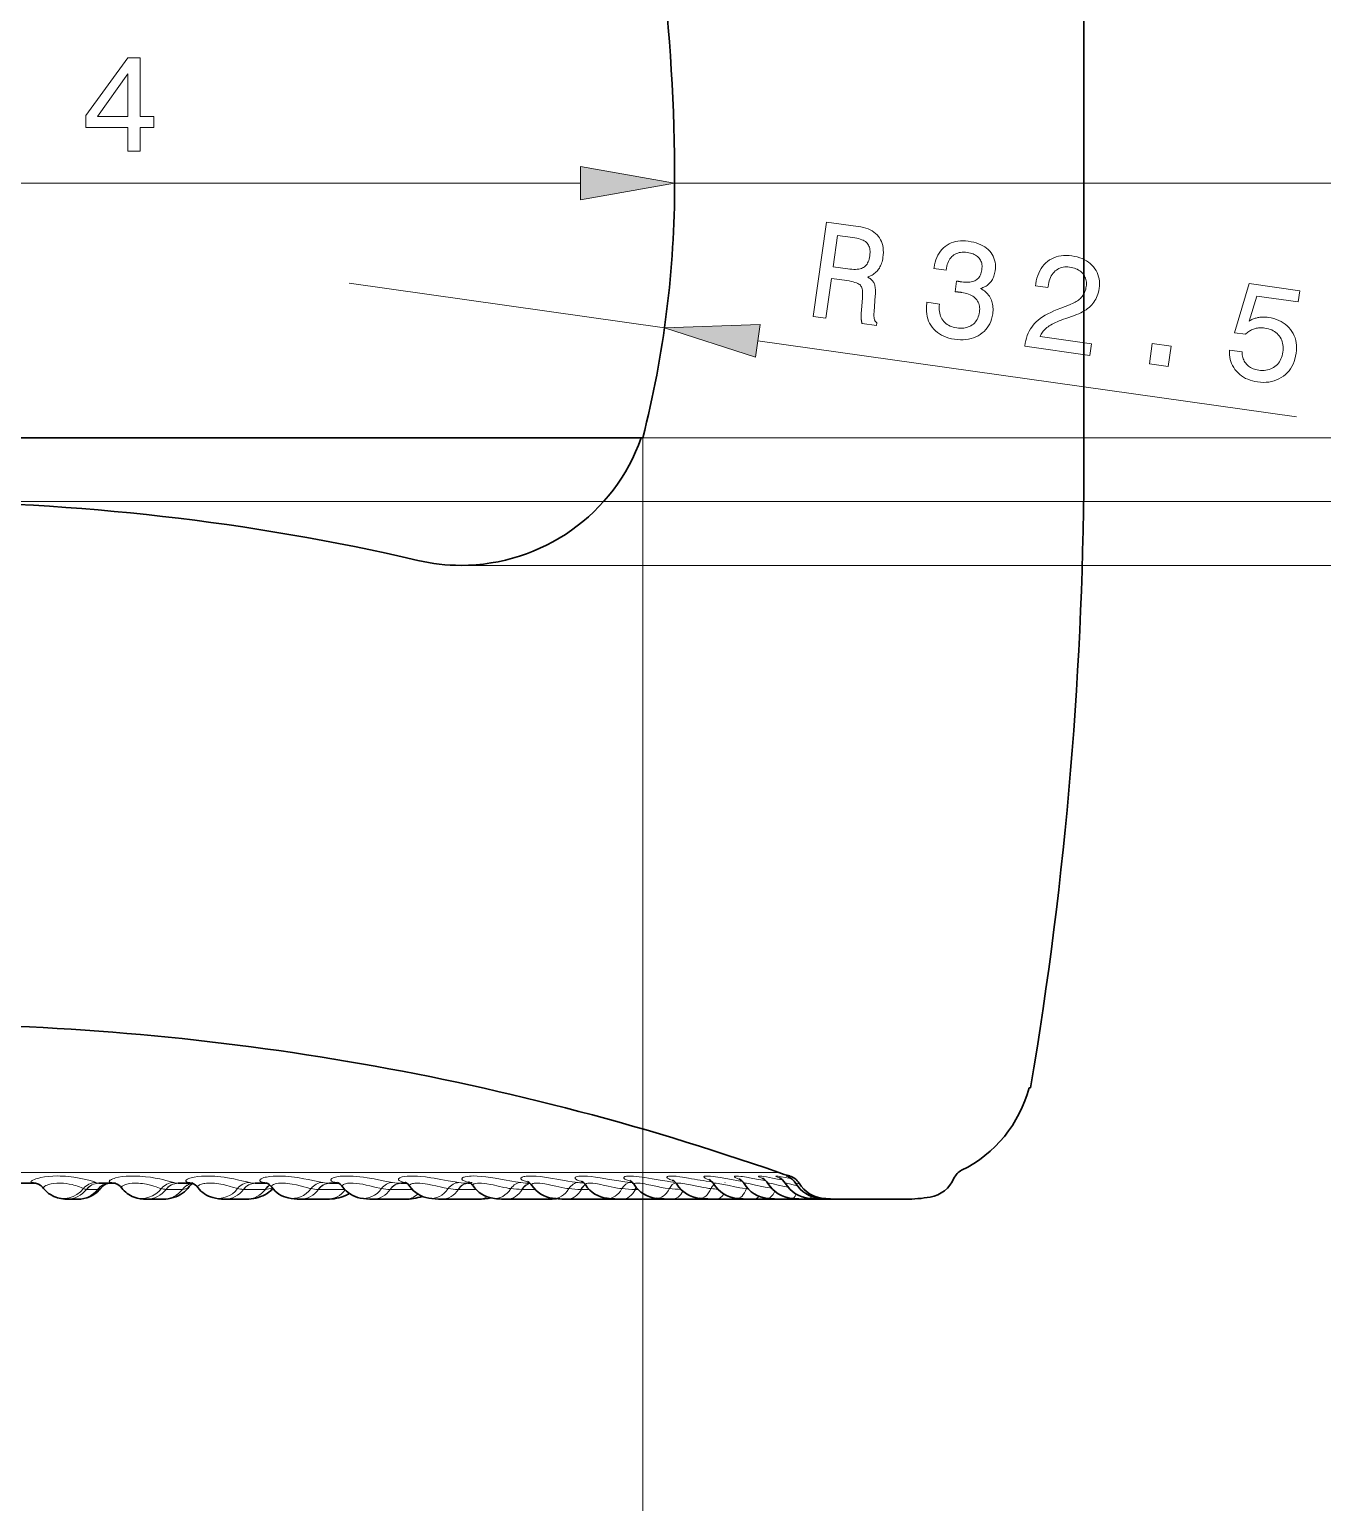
# Model space of a CAD drawing. Extents: x 0 to 297, y 0 to 562.
# Drawn here: x 157.45 to 198.04, y 100.08 to 146.33 of the extents above; entities that cross this region are included whole.
import ezdxf

# ---------------------------------------------------------------- set-up
doc = ezdxf.new("R2010")
doc.units = 0

msp = doc.modelspace()

# ---------------------------------------------------------------- linework, layer by layer
at = {"color": 7, "lineweight": 30}
for p, q in [((190.552, 133.109), (190.552, 285.509)), ((176.702, 133.509), (130.302, 133.509)), ((176.652, 133.509), (130.352, 133.509))]:
    msp.add_line(p, q, dxfattribs=at)
at = {"color": 7, "lineweight": 13}
for p, q in [((132.256, 141.509), (174.747, 141.509)), ((177.702, 141.509), (210.486, 141.509)), ((177.702, 141.509), (210.486, 141.509)), ((176.652, 133.509), (210.486, 133.509)), ((176.652, 133.509), (219.327, 133.509)), ((176.652, 133.509), (210.486, 133.509)), ((176.652, 133.509), (219.328, 133.509)), ((176.702, 133.509), (176.702, 91.056)), ((153.503, 131.509), (210.486, 131.509)), ((170.995, 129.509), (229.147, 129.509)), ((170.995, 129.509), (219.328, 129.509)), ((177.611, 110.445), (126.03, 110.445))]:
    msp.add_line(p, q, dxfattribs=at)
at = {"color": 7, "lineweight": 13, "ltscale": 0.25}
msp.add_line((167.481, 138.367), (177.383, 136.97), dxfattribs=at)
at = {"color": 7, "lineweight": 13, "ltscale": 0.426984}
msp.add_line((180.309, 136.558), (197.221, 134.173), dxfattribs=at)
at = {"color": 7, "lineweight": 30, "ltscale": 0.00125}
msp.add_line((188.827, 113.109), (188.877, 113.109), dxfattribs=at)
at = {"color": 7, "lineweight": 30, "ltscale": 0.012899}
msp.add_line((157.604, 110.109), (157.088, 110.109), dxfattribs=at)
at = {"color": 7, "lineweight": 30, "ltscale": 0.012702}
msp.add_line((160.13, 110.109), (159.622, 110.109), dxfattribs=at)
at = {"color": 7, "lineweight": 30, "ltscale": 0.000191122}
msp.add_line((159.97, 110.109), (159.962, 110.109), dxfattribs=at)
at = {"color": 7, "lineweight": 30, "ltscale": 0.000397166}
msp.add_line((160.146, 110.107), (160.13, 110.109), dxfattribs=at)
at = {"color": 7, "lineweight": 30, "ltscale": 0.011376}
msp.add_line((162.565, 110.109), (162.11, 110.109), dxfattribs=at)
at = {"color": 7, "lineweight": 30, "ltscale": 0.000719351}
msp.add_line((162.553, 110.092), (162.579, 110.102), dxfattribs=at)
at = {"color": 7, "lineweight": 30, "ltscale": 0.00946}
msp.add_line((164.91, 110.109), (164.532, 110.109), dxfattribs=at)
at = {"color": 7, "lineweight": 30, "ltscale": 0.007217}
msp.add_line((167.159, 110.109), (166.87, 110.109), dxfattribs=at)
at = {"color": 7, "lineweight": 13, "ltscale": 0.001591}
msp.add_line((167.135, 110.121), (167.072, 110.131), dxfattribs=at)
at = {"color": 7, "lineweight": 30, "ltscale": 0.00469}
msp.add_line((169.294, 110.109), (169.106, 110.109), dxfattribs=at)
at = {"color": 7, "lineweight": 13, "ltscale": 0.000327792}
msp.add_line((169.261, 110.129), (169.248, 110.131), dxfattribs=at)
at = {"color": 7, "lineweight": 13, "ltscale": 0.000237675}
msp.add_line((169.257, 110.131), (169.248, 110.131), dxfattribs=at)
at = {"color": 7, "lineweight": 30, "ltscale": 0.001873}
msp.add_line((171.299, 110.109), (171.224, 110.109), dxfattribs=at)
at = {"color": 7, "lineweight": 13, "ltscale": 0.001012}
msp.add_line((171.344, 110.128), (171.303, 110.131), dxfattribs=at)
at = {"color": 7, "lineweight": 13, "ltscale": 0.001839}
msp.add_line((176.311, 110.131), (176.385, 110.124), dxfattribs=at)
at = {"color": 7, "lineweight": 13, "ltscale": 0.084076}
msp.add_line((180.974, 110.445), (177.611, 110.445), dxfattribs=at)
at = {"color": 7, "lineweight": 13, "ltscale": 0.000229131}
msp.add_line((179.284, 110.131), (179.275, 110.131), dxfattribs=at)
at = {"color": 7, "lineweight": 13, "ltscale": 0.000217773}
msp.add_line((181.316, 110.337), (181.324, 110.334), dxfattribs=at)
at = {"color": 7, "lineweight": 30, "ltscale": 0.008682}
msp.add_line((158.616, 109.609), (158.963, 109.609), dxfattribs=at)
at = {"color": 7, "lineweight": 13, "ltscale": 7.40051e-05}
msp.add_line((159.237, 109.916), (159.234, 109.916), dxfattribs=at)
at = {"color": 7, "lineweight": 13, "ltscale": 0.00861}
msp.add_line((159.581, 109.916), (159.237, 109.916), dxfattribs=at)
at = {"color": 7, "lineweight": 13, "ltscale": 7.28607e-05}
msp.add_line((159.581, 109.916), (159.584, 109.916), dxfattribs=at)
at = {"color": 7, "lineweight": 13, "ltscale": 0.000235846}
msp.add_line((159.71, 109.98), (159.717, 109.987), dxfattribs=at)
at = {"color": 7, "lineweight": 30, "ltscale": 0.012941}
msp.add_line((161.125, 109.609), (161.642, 109.609), dxfattribs=at)
at = {"color": 7, "lineweight": 13, "ltscale": 0.000110245}
msp.add_line((161.734, 109.916), (161.729, 109.916), dxfattribs=at)
at = {"color": 7, "lineweight": 13, "ltscale": 0.012833}
msp.add_line((162.247, 109.916), (161.734, 109.916), dxfattribs=at)
at = {"color": 7, "lineweight": 13, "ltscale": 0.000108719}
msp.add_line((162.247, 109.916), (162.251, 109.916), dxfattribs=at)
at = {"color": 7, "lineweight": 30, "ltscale": 0.017101}
msp.add_line((163.575, 109.609), (164.259, 109.609), dxfattribs=at)
at = {"color": 7, "lineweight": 13, "ltscale": 0.000145721}
msp.add_line((164.168, 109.916), (164.162, 109.916), dxfattribs=at)
at = {"color": 7, "lineweight": 13, "ltscale": 0.016958}
msp.add_line((164.846, 109.916), (164.168, 109.916), dxfattribs=at)
at = {"color": 7, "lineweight": 13, "ltscale": 0.000143051}
msp.add_line((164.846, 109.916), (164.852, 109.916), dxfattribs=at)
at = {"color": 7, "lineweight": 30, "ltscale": 0.021131}
msp.add_line((165.949, 109.609), (166.794, 109.609), dxfattribs=at)
at = {"color": 7, "lineweight": 13, "ltscale": 0.000179672}
msp.add_line((166.52, 109.916), (166.513, 109.916), dxfattribs=at)
at = {"color": 7, "lineweight": 13, "ltscale": 0.020587}
msp.add_line((167.344, 109.916), (166.52, 109.916), dxfattribs=at)
at = {"color": 7, "lineweight": 30, "ltscale": 0.025}
msp.add_line((168.228, 109.609), (169.228, 109.609), dxfattribs=at)
at = {"color": 7, "lineweight": 13, "ltscale": 0.000212479}
msp.add_line((168.774, 109.916), (168.765, 109.916), dxfattribs=at)
at = {"color": 7, "lineweight": 13, "ltscale": 0.017324}
msp.add_line((169.467, 109.916), (168.774, 109.916), dxfattribs=at)
at = {"color": 7, "lineweight": 30, "ltscale": 0.028679}
msp.add_line((170.395, 109.609), (171.542, 109.609), dxfattribs=at)
at = {"color": 7, "lineweight": 13, "ltscale": 0.000244141}
msp.add_line((170.911, 109.916), (170.902, 109.916), dxfattribs=at)
at = {"color": 7, "lineweight": 13, "ltscale": 0.013811}
msp.add_line((171.464, 109.916), (170.911, 109.916), dxfattribs=at)
at = {"color": 7, "lineweight": 30, "ltscale": 0.032139}
msp.add_line((172.433, 109.609), (173.719, 109.609), dxfattribs=at)
at = {"color": 7, "lineweight": 13, "ltscale": 0.000273132}
msp.add_line((172.916, 109.916), (172.905, 109.916), dxfattribs=at)
at = {"color": 7, "lineweight": 13, "ltscale": 0.010109}
msp.add_line((173.321, 109.916), (172.916, 109.916), dxfattribs=at)
at = {"color": 7, "lineweight": 30, "ltscale": 0.035355}
msp.add_line((174.328, 109.609), (175.742, 109.609), dxfattribs=at)
at = {"color": 7, "lineweight": 13, "ltscale": 0.000300217}
msp.add_line((174.773, 109.916), (174.761, 109.916), dxfattribs=at)
at = {"color": 7, "lineweight": 13, "ltscale": 0.006196}
msp.add_line((175.021, 109.916), (174.773, 109.916), dxfattribs=at)
at = {"color": 7, "lineweight": 30, "ltscale": 0.003582}
msp.add_line((175.742, 109.609), (175.885, 109.612), dxfattribs=at)
at = {"color": 7, "lineweight": 30, "ltscale": 0.038302}
msp.add_line((176.063, 109.609), (177.595, 109.609), dxfattribs=at)
at = {"color": 7, "lineweight": 13, "ltscale": 0.000325394}
msp.add_line((176.469, 109.916), (176.456, 109.916), dxfattribs=at)
at = {"color": 7, "lineweight": 13, "ltscale": 0.002041}
msp.add_line((176.55, 109.916), (176.469, 109.916), dxfattribs=at)
at = {"color": 7, "lineweight": 30, "ltscale": 0.000357819}
msp.add_line((177.595, 109.609), (177.61, 109.609), dxfattribs=at)
at = {"color": 7, "lineweight": 30, "ltscale": 0.034395}
msp.add_line((177.628, 109.609), (179.003, 109.609), dxfattribs=at)
at = {"color": 7, "lineweight": 30, "ltscale": 0.02954}
msp.add_line((179.008, 109.609), (180.19, 109.609), dxfattribs=at)
at = {"color": 7, "lineweight": 13, "ltscale": 0.000887522}
msp.add_line((179.96, 109.94), (179.975, 109.972), dxfattribs=at)
at = {"color": 7, "lineweight": 13, "ltscale": 0.0012}
msp.add_line((179.96, 109.94), (180.008, 109.936), dxfattribs=at)
at = {"color": 7, "lineweight": 30, "ltscale": 0.024459}
msp.add_line((180.194, 109.609), (181.173, 109.609), dxfattribs=at)
at = {"color": 7, "lineweight": 30, "ltscale": 0.019193}
msp.add_line((181.178, 109.609), (181.945, 109.609), dxfattribs=at)
at = {"color": 7, "lineweight": 30, "ltscale": 0.013779}
msp.add_line((181.95, 109.609), (182.501, 109.609), dxfattribs=at)
at = {"color": 7, "lineweight": 30, "ltscale": 0.00826}
msp.add_line((182.506, 109.609), (182.837, 109.609), dxfattribs=at)
at = {"color": 7, "lineweight": 30, "ltscale": 0.002679}
msp.add_line((182.842, 109.609), (182.949, 109.609), dxfattribs=at)
at = {"color": 7, "lineweight": 30, "ltscale": 0.05}
msp.add_line((182.954, 109.609), (184.954, 109.609), dxfattribs=at)
at = {"color": 7, "lineweight": 13}
for points in [[(160.534, 142.509), (160.534, 143.251), (159.217, 143.251), (159.217, 143.63), (160.53, 145.441), (160.922, 145.441), (160.922, 143.596), (161.35, 143.596), (161.35, 143.251), (160.922, 143.251), (160.922, 142.509)], [(159.579, 143.596), (160.534, 143.596), (160.534, 144.939)], [(174.747, 140.988), (177.702, 141.509), (174.747, 142.03)], [(182.052, 137.322), (182.47, 140.288), (183.462, 140.148), (183.547, 140.134), (183.628, 140.116), (183.704, 140.094), (183.775, 140.069), (183.841, 140.04), (183.902, 140.007), (183.959, 139.97), (184.01, 139.93), (184.057, 139.886), (184.1, 139.838), (184.137, 139.787), (184.169, 139.732), (184.196, 139.674), (184.218, 139.613), (184.234, 139.548), (184.246, 139.481), (184.252, 139.409), (184.254, 139.335), (184.25, 139.257), (184.24, 139.176), (184.233, 139.128), (184.223, 139.082), (184.212, 139.038), (184.199, 138.995), (184.184, 138.954), (184.167, 138.915), (184.149, 138.878), (184.129, 138.842), (184.107, 138.809), (184.083, 138.777), (184.058, 138.747), (184.03, 138.719), (184.002, 138.692), (183.971, 138.668), (183.939, 138.645), (183.905, 138.624), (183.87, 138.605), (183.833, 138.588), (183.794, 138.573), (183.753, 138.559), (183.783, 138.544), (183.812, 138.528), (183.838, 138.511), (183.862, 138.493), (183.884, 138.475), (183.904, 138.455), (183.922, 138.434), (183.938, 138.413), (183.952, 138.39), (183.965, 138.367), (183.975, 138.341), (183.984, 138.313), (183.991, 138.281), (183.997, 138.246), (184.001, 138.207), (184.004, 138.166), (184.005, 138.122), (184.005, 138.074), (184.003, 138.023), (184, 137.969), (183.963, 137.482), (183.961, 137.451), (183.96, 137.422), (183.959, 137.395), (183.959, 137.369), (183.959, 137.344), (183.96, 137.322), (183.962, 137.301), (183.964, 137.281), (183.967, 137.263), (183.971, 137.247), (183.975, 137.232), (183.98, 137.217), (183.985, 137.203), (183.992, 137.19), (183.999, 137.178), (184.007, 137.165), (184.016, 137.154), (184.025, 137.143), (184.036, 137.133), (184.047, 137.123), (184.035, 137.042), (183.587, 137.105), (183.582, 137.116), (183.578, 137.128), (183.575, 137.141), (183.571, 137.154), (183.568, 137.169), (183.566, 137.185), (183.563, 137.201), (183.562, 137.219), (183.56, 137.237), (183.559, 137.256), (183.558, 137.277), (183.557, 137.298), (183.557, 137.321), (183.557, 137.346), (183.558, 137.371), (183.559, 137.398), (183.56, 137.426), (183.562, 137.456), (183.564, 137.487), (183.566, 137.519), (183.599, 137.906), (183.603, 137.963), (183.604, 138.016), (183.604, 138.065), (183.6, 138.11), (183.595, 138.151), (183.587, 138.189), (183.577, 138.222), (183.565, 138.252), (183.551, 138.278), (183.534, 138.301), (183.512, 138.321), (183.485, 138.34), (183.451, 138.358), (183.41, 138.375), (183.363, 138.392), (183.31, 138.407), (183.25, 138.422), (183.184, 138.436), (183.112, 138.449), (183.032, 138.461), (182.625, 138.518), (182.449, 137.266)], [(183.3, 139.801), (182.816, 139.869), (182.677, 138.882), (183.134, 138.817), (183.202, 138.809), (183.265, 138.803), (183.325, 138.801), (183.382, 138.801), (183.434, 138.804), (183.482, 138.81), (183.527, 138.819), (183.567, 138.831), (183.604, 138.846), (183.636, 138.863), (183.666, 138.884), (183.693, 138.908), (183.718, 138.936), (183.741, 138.967), (183.761, 139.002), (183.779, 139.04), (183.795, 139.081), (183.808, 139.126), (183.819, 139.174), (183.828, 139.226), (183.834, 139.277), (183.837, 139.326), (183.836, 139.372), (183.833, 139.415), (183.826, 139.456), (183.816, 139.495), (183.803, 139.53), (183.787, 139.563), (183.768, 139.594), (183.746, 139.622), (183.72, 139.648), (183.689, 139.672), (183.655, 139.694), (183.617, 139.714), (183.574, 139.733), (183.528, 139.75), (183.477, 139.765), (183.422, 139.779), (183.363, 139.791)], [(185.622, 137.768), (186.017, 137.712), (186.011, 137.651), (186.009, 137.591), (186.01, 137.534), (186.015, 137.48), (186.024, 137.428), (186.036, 137.378), (186.052, 137.331), (186.071, 137.285), (186.094, 137.243), (186.121, 137.202), (186.151, 137.165), (186.184, 137.13), (186.22, 137.099), (186.259, 137.071), (186.302, 137.045), (186.347, 137.023), (186.396, 137.004), (186.448, 136.988), (186.503, 136.975), (186.561, 136.965), (186.618, 136.958), (186.674, 136.955), (186.727, 136.956), (186.778, 136.96), (186.828, 136.967), (186.875, 136.978), (186.92, 136.992), (186.963, 137.01), (187.004, 137.032), (187.043, 137.056), (187.08, 137.084), (187.113, 137.115), (187.144, 137.149), (187.171, 137.185), (187.195, 137.224), (187.217, 137.266), (187.235, 137.311), (187.25, 137.359), (187.263, 137.409), (187.272, 137.463), (187.277, 137.512), (187.279, 137.559), (187.277, 137.604), (187.271, 137.648), (187.262, 137.69), (187.249, 137.73), (187.232, 137.768), (187.212, 137.805), (187.188, 137.84), (187.161, 137.873), (187.13, 137.905), (187.096, 137.934), (187.059, 137.96), (187.019, 137.984), (186.976, 138.006), (186.929, 138.025), (186.88, 138.042), (186.828, 138.056), (186.772, 138.068), (186.714, 138.078), (186.705, 138.079), (186.697, 138.08), (186.688, 138.081), (186.68, 138.082), (186.671, 138.084), (186.662, 138.085), (186.653, 138.086), (186.644, 138.086), (186.635, 138.087), (186.626, 138.088), (186.616, 138.089), (186.606, 138.09), (186.595, 138.091), (186.584, 138.092), (186.572, 138.093), (186.56, 138.094), (186.546, 138.095), (186.533, 138.097), (186.519, 138.098), (186.504, 138.099), (186.551, 138.435), (186.56, 138.434), (186.569, 138.432), (186.578, 138.43), (186.587, 138.429), (186.596, 138.427), (186.604, 138.426), (186.613, 138.424), (186.622, 138.423), (186.63, 138.421), (186.638, 138.42), (186.647, 138.418), (186.655, 138.417), (186.663, 138.416), (186.671, 138.414), (186.678, 138.413), (186.686, 138.412), (186.694, 138.411), (186.701, 138.41), (186.708, 138.409), (186.715, 138.408), (186.772, 138.401), (186.825, 138.397), (186.876, 138.396), (186.925, 138.397), (186.97, 138.401), (187.013, 138.408), (187.053, 138.417), (187.091, 138.429), (187.126, 138.444), (187.158, 138.461), (187.188, 138.482), (187.215, 138.505), (187.24, 138.53), (187.263, 138.559), (187.283, 138.59), (187.3, 138.625), (187.315, 138.662), (187.328, 138.701), (187.338, 138.744), (187.346, 138.789), (187.351, 138.834), (187.353, 138.876), (187.352, 138.917), (187.348, 138.956), (187.341, 138.993), (187.331, 139.029), (187.318, 139.063), (187.301, 139.095), (187.282, 139.126), (187.26, 139.155), (187.236, 139.182), (187.208, 139.207), (187.178, 139.23), (187.145, 139.25), (187.109, 139.269), (187.071, 139.285), (187.03, 139.3), (186.986, 139.312), (186.939, 139.322), (186.89, 139.331), (186.835, 139.337), (186.781, 139.339), (186.73, 139.338), (186.681, 139.334), (186.635, 139.326), (186.591, 139.314), (186.549, 139.298), (186.509, 139.279), (186.472, 139.257), (186.437, 139.231), (186.404, 139.201), (186.374, 139.168), (186.346, 139.131), (186.321, 139.091), (186.298, 139.048), (186.278, 139.001), (186.26, 138.951), (186.245, 138.897), (186.233, 138.84), (186.223, 138.78), (185.843, 138.833), (185.847, 138.862), (185.862, 138.948), (185.881, 139.028), (185.904, 139.105), (185.933, 139.177), (185.966, 139.245), (186.003, 139.309), (186.045, 139.369), (186.092, 139.424), (186.143, 139.475), (186.199, 139.522), (186.258, 139.564), (186.32, 139.6), (186.385, 139.63), (186.453, 139.655), (186.524, 139.674), (186.597, 139.687), (186.673, 139.695), (186.752, 139.697), (186.834, 139.694), (186.919, 139.684), (187.008, 139.67), (187.091, 139.651), (187.171, 139.629), (187.245, 139.604), (187.315, 139.575), (187.381, 139.542), (187.441, 139.505), (187.497, 139.465), (187.548, 139.421), (187.595, 139.374), (187.636, 139.323), (187.672, 139.27), (187.702, 139.214), (187.727, 139.156), (187.747, 139.095), (187.761, 139.031), (187.77, 138.965), (187.773, 138.896), (187.77, 138.824), (187.762, 138.75), (187.755, 138.708), (187.747, 138.667), (187.736, 138.628), (187.724, 138.59), (187.71, 138.554), (187.695, 138.519), (187.678, 138.486), (187.659, 138.454), (187.638, 138.424), (187.615, 138.396), (187.591, 138.369), (187.566, 138.344), (187.538, 138.32), (187.509, 138.298), (187.479, 138.278), (187.447, 138.26), (187.413, 138.243), (187.378, 138.228), (187.341, 138.215), (187.302, 138.204), (187.346, 138.179), (187.388, 138.152), (187.427, 138.123), (187.463, 138.093), (187.497, 138.062), (187.528, 138.028), (187.557, 137.993), (187.583, 137.957), (187.607, 137.919), (187.628, 137.879), (187.646, 137.838), (187.661, 137.795), (187.674, 137.751), (187.684, 137.705), (187.692, 137.659), (187.696, 137.61), (187.698, 137.561), (187.697, 137.51), (187.694, 137.458), (187.687, 137.404), (187.673, 137.321), (187.653, 137.241), (187.627, 137.166), (187.596, 137.095), (187.56, 137.029), (187.518, 136.966), (187.471, 136.908), (187.419, 136.854), (187.361, 136.804), (187.298, 136.759), (187.231, 136.718), (187.161, 136.683), (187.087, 136.654), (187.01, 136.63), (186.931, 136.612), (186.848, 136.6), (186.762, 136.594), (186.673, 136.593), (186.58, 136.598), (186.485, 136.609), (186.396, 136.625), (186.31, 136.645), (186.23, 136.67), (186.154, 136.7), (186.082, 136.735), (186.015, 136.774), (185.952, 136.819), (185.894, 136.868), (185.84, 136.923), (185.79, 136.982), (185.746, 137.045), (185.708, 137.111), (185.676, 137.179), (185.65, 137.251), (185.63, 137.325), (185.615, 137.402), (185.607, 137.482), (185.605, 137.565), (185.609, 137.65), (185.618, 137.739)], [(188.693, 136.385), (188.695, 136.398), (188.709, 136.484), (188.727, 136.567), (188.749, 136.646), (188.774, 136.722), (188.803, 136.795), (188.836, 136.864), (188.872, 136.929), (188.912, 136.991), (188.956, 137.05), (189.004, 137.105), (189.056, 137.157), (189.115, 137.209), (189.181, 137.26), (189.253, 137.31), (189.332, 137.358), (189.417, 137.406), (189.509, 137.452), (189.608, 137.498), (189.713, 137.543), (189.825, 137.586), (190.097, 137.688), (190.145, 137.707), (190.19, 137.727), (190.233, 137.747), (190.274, 137.769), (190.312, 137.791), (190.348, 137.815), (190.382, 137.839), (190.413, 137.864), (190.442, 137.891), (190.468, 137.918), (190.492, 137.946), (190.515, 137.976), (190.535, 138.007), (190.553, 138.04), (190.57, 138.074), (190.584, 138.109), (190.597, 138.145), (190.608, 138.183), (190.616, 138.223), (190.623, 138.263), (190.628, 138.31), (190.63, 138.355), (190.627, 138.399), (190.622, 138.441), (190.613, 138.482), (190.6, 138.522), (190.584, 138.56), (190.565, 138.597), (190.542, 138.633), (190.515, 138.667), (190.486, 138.699), (190.453, 138.729), (190.419, 138.756), (190.381, 138.781), (190.341, 138.803), (190.299, 138.822), (190.254, 138.839), (190.206, 138.853), (190.155, 138.864), (190.102, 138.873), (190.049, 138.879), (189.998, 138.881), (189.949, 138.878), (189.901, 138.872), (189.855, 138.861), (189.811, 138.847), (189.768, 138.829), (189.728, 138.806), (189.689, 138.78), (189.652, 138.75), (189.617, 138.716), (189.585, 138.678), (189.555, 138.638), (189.528, 138.595), (189.504, 138.548), (189.483, 138.498), (189.464, 138.445), (189.449, 138.388), (189.435, 138.329), (189.425, 138.266), (189.42, 138.231), (189.032, 138.286), (189.04, 138.346), (189.056, 138.438), (189.076, 138.525), (189.102, 138.607), (189.132, 138.685), (189.166, 138.758), (189.206, 138.826), (189.25, 138.89), (189.3, 138.949), (189.354, 139.003), (189.412, 139.053), (189.475, 139.097), (189.541, 139.135), (189.61, 139.168), (189.681, 139.194), (189.756, 139.214), (189.834, 139.228), (189.915, 139.237), (189.999, 139.239), (190.086, 139.235), (190.175, 139.225), (190.261, 139.21), (190.343, 139.191), (190.42, 139.168), (190.494, 139.14), (190.563, 139.108), (190.629, 139.071), (190.69, 139.03), (190.747, 138.985), (190.801, 138.935), (190.85, 138.881), (190.894, 138.823), (190.932, 138.763), (190.965, 138.701), (190.992, 138.637), (191.013, 138.57), (191.028, 138.501), (191.037, 138.429), (191.04, 138.356), (191.038, 138.28), (191.03, 138.202), (191.02, 138.141), (191.006, 138.083), (190.99, 138.027), (190.971, 137.972), (190.949, 137.92), (190.924, 137.869), (190.897, 137.82), (190.866, 137.774), (190.832, 137.729), (190.795, 137.687), (190.755, 137.646), (190.712, 137.607), (190.666, 137.569), (190.617, 137.534), (190.564, 137.5), (190.509, 137.467), (190.45, 137.437), (190.388, 137.408), (190.323, 137.381), (190.255, 137.355), (189.986, 137.263), (189.911, 137.236), (189.841, 137.209), (189.775, 137.182), (189.713, 137.156), (189.654, 137.129), (189.601, 137.103), (189.551, 137.077), (189.505, 137.051), (189.464, 137.025), (189.426, 136.999), (189.392, 136.973), (189.359, 136.946), (189.329, 136.918), (189.301, 136.889), (189.275, 136.858), (189.25, 136.827), (189.228, 136.795), (189.208, 136.762), (189.189, 136.727), (189.173, 136.692), (190.785, 136.465), (190.733, 136.097)], [(195.12, 136.269), (195.516, 136.213), (195.518, 136.166), (195.523, 136.121), (195.53, 136.078), (195.54, 136.037), (195.553, 135.997), (195.569, 135.959), (195.587, 135.923), (195.608, 135.888), (195.632, 135.855), (195.658, 135.823), (195.687, 135.794), (195.718, 135.767), (195.751, 135.742), (195.786, 135.72), (195.824, 135.7), (195.863, 135.683), (195.905, 135.668), (195.948, 135.655), (195.994, 135.644), (196.042, 135.636), (196.1, 135.63), (196.157, 135.627), (196.213, 135.629), (196.266, 135.634), (196.317, 135.644), (196.367, 135.657), (196.415, 135.674), (196.461, 135.696), (196.505, 135.721), (196.547, 135.75), (196.587, 135.783), (196.624, 135.818), (196.657, 135.856), (196.687, 135.897), (196.713, 135.941), (196.737, 135.988), (196.757, 136.037), (196.773, 136.09), (196.786, 136.145), (196.796, 136.203), (196.803, 136.262), (196.806, 136.32), (196.804, 136.375), (196.799, 136.429), (196.79, 136.481), (196.777, 136.531), (196.76, 136.578), (196.739, 136.624), (196.714, 136.668), (196.685, 136.71), (196.653, 136.749), (196.617, 136.786), (196.579, 136.818), (196.538, 136.848), (196.494, 136.874), (196.446, 136.898), (196.396, 136.917), (196.343, 136.934), (196.287, 136.948), (196.228, 136.958), (196.194, 136.962), (196.16, 136.965), (196.126, 136.966), (196.093, 136.966), (196.06, 136.964), (196.028, 136.961), (195.996, 136.956), (195.964, 136.95), (195.933, 136.942), (195.902, 136.933), (195.872, 136.923), (195.842, 136.911), (195.813, 136.898), (195.784, 136.883), (195.756, 136.867), (195.729, 136.849), (195.702, 136.83), (195.675, 136.809), (195.649, 136.787), (195.624, 136.764), (195.283, 136.812), (195.739, 138.353), (197.326, 138.129), (197.276, 137.779), (195.976, 137.962), (195.744, 137.179), (195.768, 137.195), (195.793, 137.209), (195.819, 137.222), (195.845, 137.234), (195.872, 137.246), (195.899, 137.256), (195.927, 137.265), (195.956, 137.273), (195.986, 137.281), (196.016, 137.287), (196.046, 137.292), (196.077, 137.296), (196.109, 137.299), (196.14, 137.301), (196.173, 137.302), (196.205, 137.302), (196.238, 137.301), (196.271, 137.299), (196.305, 137.296), (196.339, 137.291), (196.428, 137.276), (196.513, 137.256), (196.594, 137.23), (196.67, 137.2), (196.742, 137.165), (196.81, 137.125), (196.873, 137.08), (196.932, 137.03), (196.986, 136.976), (197.037, 136.916), (197.082, 136.853), (197.121, 136.787), (197.154, 136.718), (197.18, 136.647), (197.201, 136.573), (197.216, 136.497), (197.225, 136.417), (197.228, 136.336), (197.224, 136.252), (197.215, 136.165), (197.199, 136.074), (197.178, 135.987), (197.151, 135.904), (197.119, 135.826), (197.081, 135.752), (197.038, 135.683), (196.99, 135.618), (196.936, 135.557), (196.877, 135.501), (196.813, 135.449), (196.744, 135.402), (196.673, 135.362), (196.598, 135.328), (196.522, 135.3), (196.442, 135.279), (196.359, 135.264), (196.274, 135.255), (196.186, 135.253), (196.096, 135.257), (196.002, 135.267), (195.92, 135.281), (195.842, 135.299), (195.767, 135.322), (195.695, 135.349), (195.627, 135.38), (195.562, 135.416), (195.501, 135.456), (195.444, 135.5), (195.39, 135.549), (195.34, 135.602), (195.294, 135.659), (195.253, 135.717), (195.218, 135.778), (195.188, 135.841), (195.163, 135.907), (195.144, 135.975), (195.13, 136.045), (195.121, 136.117), (195.118, 136.192)], [(180.382, 137.073), (177.383, 136.97), (180.236, 136.042)], [(192.608, 135.833), (192.697, 136.47), (193.288, 136.387), (193.198, 135.75)]]:
    msp.add_lwpolyline(points, close=True, dxfattribs=at)
for points in [[(157.514, 110.131), (157.504, 110.137), (157.498, 110.143), (157.495, 110.149), (157.494, 110.155), (157.496, 110.162), (157.5, 110.17), (157.516, 110.186), (157.532, 110.197), (157.552, 110.209), (157.602, 110.231), (157.643, 110.246), (157.688, 110.26), (157.741, 110.274), (157.799, 110.287), (157.919, 110.308), (158.048, 110.324), (158.183, 110.333), (158.322, 110.337), (158.408, 110.336), (158.495, 110.333), (158.582, 110.327), (158.669, 110.32), (158.841, 110.3), (159.008, 110.273), (159.165, 110.241), (159.307, 110.206), (159.426, 110.171), (159.489, 110.149), (159.532, 110.131)], [(157.888, 109.95), (157.884, 109.956), (157.883, 109.963), (157.884, 109.972), (157.888, 109.981), (157.903, 109.999), (157.926, 110.017), (157.958, 110.036), (157.998, 110.054), (158.045, 110.07), (158.083, 110.081), (158.125, 110.09), (158.214, 110.104), (158.31, 110.112), (158.41, 110.114), (158.511, 110.109), (158.603, 110.099), (158.694, 110.085), (158.783, 110.067), (158.841, 110.052), (158.897, 110.036), (158.958, 110.016), (159.014, 109.996), (159.067, 109.974), (159.141, 109.94)], [(159.996, 110.131), (159.979, 110.138), (159.967, 110.145), (159.96, 110.151), (159.955, 110.157), (159.953, 110.168), (159.955, 110.179), (159.963, 110.191), (159.973, 110.201), (159.986, 110.211), (160.021, 110.23), (160.066, 110.25), (160.105, 110.263), (160.149, 110.276), (160.246, 110.298), (160.358, 110.316), (160.479, 110.328), (160.606, 110.335), (160.736, 110.336), (160.824, 110.334), (160.913, 110.33), (161.004, 110.323), (161.094, 110.314), (161.245, 110.295), (161.392, 110.272), (161.535, 110.244), (161.636, 110.222), (161.731, 110.2), (161.893, 110.156), (161.976, 110.131)], [(160.342, 109.96), (160.336, 109.972), (160.337, 109.986), (160.343, 110), (160.351, 110.01), (160.361, 110.02), (160.376, 110.032), (160.396, 110.043), (160.438, 110.063), (160.469, 110.074), (160.503, 110.084), (160.543, 110.093), (160.586, 110.1), (160.675, 110.11), (160.771, 110.114), (160.871, 110.111), (160.933, 110.106), (160.995, 110.099), (161.06, 110.09), (161.125, 110.078), (161.247, 110.051), (161.355, 110.021), (161.421, 110), (161.533, 109.96), (161.59, 109.94)], [(162.428, 110.131), (162.404, 110.138), (162.385, 110.146), (162.373, 110.153), (162.363, 110.161), (162.355, 110.173), (162.353, 110.186), (162.358, 110.2), (162.366, 110.21), (162.377, 110.22), (162.407, 110.24), (162.449, 110.259), (162.483, 110.271), (162.522, 110.283), (162.569, 110.294), (162.62, 110.305), (162.729, 110.321), (162.847, 110.332), (162.972, 110.336), (163.101, 110.335), (163.183, 110.332), (163.266, 110.327), (163.361, 110.319), (163.456, 110.309), (163.561, 110.295), (163.665, 110.279), (163.867, 110.243), (164.02, 110.211), (164.115, 110.189), (164.281, 110.149), (164.355, 110.131)], [(162.737, 109.971), (162.731, 109.982), (162.729, 109.994), (162.732, 110.006), (162.736, 110.015), (162.742, 110.024), (162.761, 110.041), (162.788, 110.057), (162.821, 110.072), (162.85, 110.081), (162.882, 110.09), (162.918, 110.098), (162.956, 110.104), (163.002, 110.109), (163.051, 110.112), (163.148, 110.113), (163.25, 110.108), (163.317, 110.101), (163.386, 110.092), (163.458, 110.08), (163.529, 110.065), (163.644, 110.038), (163.718, 110.018), (163.853, 109.977), (163.942, 109.95), (163.978, 109.94)], [(164.793, 110.131), (164.761, 110.139), (164.734, 110.147), (164.716, 110.155), (164.702, 110.163), (164.691, 110.171), (164.683, 110.18), (164.679, 110.187), (164.677, 110.195), (164.678, 110.203), (164.68, 110.211), (164.686, 110.22), (164.694, 110.23), (164.706, 110.24), (164.722, 110.25), (164.76, 110.268), (164.808, 110.285), (164.847, 110.296), (164.888, 110.305), (164.94, 110.315), (164.996, 110.322), (165.097, 110.332), (165.205, 110.336), (165.319, 110.336), (165.399, 110.333), (165.482, 110.328), (165.578, 110.321), (165.675, 110.31), (165.856, 110.286), (166.063, 110.252), (166.197, 110.226), (166.447, 110.174), (166.651, 110.131)], [(165.054, 109.984), (165.048, 109.996), (165.046, 110.008), (165.048, 110.02), (165.052, 110.029), (165.058, 110.037), (165.077, 110.054), (165.104, 110.069), (165.137, 110.082), (165.165, 110.091), (165.197, 110.098), (165.265, 110.108), (165.341, 110.113), (165.423, 110.113), (165.486, 110.11), (165.551, 110.104), (165.62, 110.096), (165.69, 110.085), (165.828, 110.058), (165.944, 110.03), (166.055, 110.001), (166.158, 109.972), (166.248, 109.949), (166.286, 109.94)], [(167.072, 110.131), (167.032, 110.139), (166.997, 110.148), (166.972, 110.157), (166.951, 110.166), (166.932, 110.177), (166.919, 110.189), (166.913, 110.197), (166.909, 110.205), (166.908, 110.214), (166.909, 110.222), (166.913, 110.231), (166.919, 110.239), (166.929, 110.249), (166.942, 110.259), (166.977, 110.277), (167.022, 110.293), (167.058, 110.303), (167.099, 110.312), (167.148, 110.32), (167.201, 110.327), (167.262, 110.332), (167.326, 110.335), (167.461, 110.336), (167.604, 110.33), (167.709, 110.322), (167.816, 110.311), (167.934, 110.296), (168.052, 110.278), (168.263, 110.243), (168.399, 110.217), (168.658, 110.166), (168.847, 110.131)], [(167.277, 109.998), (167.272, 110.006), (167.269, 110.015), (167.269, 110.023), (167.27, 110.032), (167.273, 110.04), (167.279, 110.048), (167.295, 110.063), (167.31, 110.072), (167.328, 110.081), (167.371, 110.095), (167.401, 110.102), (167.435, 110.107), (167.476, 110.111), (167.521, 110.113), (167.611, 110.113), (167.709, 110.106), (167.808, 110.093), (167.91, 110.076), (168.019, 110.054), (168.127, 110.029), (168.336, 109.976), (168.448, 109.95), (168.497, 109.94)], [(169.248, 110.131), (169.177, 110.144), (169.117, 110.161), (169.091, 110.17), (169.069, 110.181), (169.053, 110.191), (169.041, 110.202), (169.031, 110.217), (169.029, 110.225), (169.029, 110.233), (169.031, 110.241), (169.035, 110.249), (169.045, 110.26), (169.059, 110.271), (169.075, 110.28), (169.093, 110.288), (169.12, 110.298), (169.152, 110.307), (169.225, 110.322), (169.309, 110.331), (169.402, 110.336), (169.471, 110.336), (169.542, 110.335), (169.628, 110.331), (169.716, 110.324), (169.884, 110.306), (170.045, 110.284), (170.152, 110.268), (170.363, 110.231), (170.593, 110.189), (170.813, 110.149), (170.927, 110.131)], [(169.389, 110.012), (169.382, 110.028), (169.382, 110.044), (169.39, 110.059), (169.405, 110.073), (169.419, 110.081), (169.435, 110.088), (169.476, 110.1), (169.506, 110.106), (169.54, 110.11), (169.617, 110.114), (169.703, 110.111), (169.797, 110.103), (169.868, 110.093), (169.94, 110.082), (170.087, 110.053), (170.206, 110.026), (170.383, 109.983), (170.468, 109.964), (170.533, 109.95), (170.594, 109.94)], [(171.258, 110.138), (171.208, 110.147), (171.163, 110.158), (171.123, 110.17), (171.089, 110.183), (171.062, 110.197), (171.041, 110.211), (171.033, 110.22), (171.028, 110.228), (171.024, 110.236), (171.023, 110.245), (171.024, 110.253), (171.028, 110.261), (171.033, 110.269), (171.041, 110.276), (171.055, 110.286), (171.073, 110.295), (171.097, 110.304), (171.125, 110.312), (171.187, 110.324), (171.259, 110.332), (171.315, 110.335), (171.373, 110.337), (171.499, 110.333), (171.633, 110.324), (171.773, 110.309), (171.918, 110.289), (172.065, 110.267), (172.347, 110.218), (172.592, 110.175), (172.71, 110.156), (172.874, 110.131)], [(171.375, 110.026), (171.368, 110.041), (171.368, 110.056), (171.375, 110.069), (171.389, 110.081), (171.402, 110.089), (171.417, 110.095), (171.455, 110.105), (171.508, 110.112), (171.572, 110.114), (171.643, 110.111), (171.721, 110.104), (171.804, 110.093), (171.919, 110.074), (171.999, 110.058), (172.16, 110.022), (172.344, 109.98), (172.434, 109.961), (172.499, 109.949), (172.561, 109.94)], [(173.109, 110.149), (173.06, 110.159), (173.015, 110.171), (172.977, 110.183), (172.945, 110.196), (172.918, 110.21), (172.897, 110.225), (172.884, 110.238), (172.877, 110.252), (172.877, 110.266), (172.881, 110.275), (172.888, 110.284), (172.899, 110.293), (172.913, 110.301), (172.937, 110.31), (172.966, 110.318), (173, 110.325), (173.039, 110.33), (173.126, 110.336), (173.225, 110.336), (173.351, 110.329), (173.485, 110.316), (173.674, 110.291), (173.804, 110.271), (174.067, 110.227), (174.346, 110.179), (174.481, 110.158), (174.673, 110.131)], [(173.219, 110.04), (173.212, 110.055), (173.212, 110.063), (173.214, 110.07), (173.217, 110.077), (173.223, 110.083), (173.235, 110.091), (173.25, 110.098), (173.27, 110.104), (173.294, 110.108), (173.33, 110.112), (173.371, 110.114), (173.419, 110.113), (173.471, 110.109), (173.545, 110.101), (173.624, 110.09), (173.736, 110.069), (173.813, 110.054), (173.972, 110.019), (174.158, 109.979), (174.251, 109.96), (174.318, 109.949), (174.383, 109.94)], [(174.802, 110.161), (174.753, 110.173), (174.709, 110.186), (174.674, 110.198), (174.644, 110.21), (174.617, 110.224), (174.597, 110.238), (174.581, 110.255), (174.577, 110.263), (174.575, 110.272), (174.575, 110.279), (174.578, 110.286), (174.583, 110.293), (174.591, 110.3), (174.615, 110.313), (174.648, 110.323), (174.689, 110.33), (174.725, 110.334), (174.764, 110.336), (174.851, 110.336), (174.962, 110.33), (175.083, 110.318), (175.221, 110.301), (175.366, 110.279), (175.655, 110.231), (175.947, 110.182), (176.133, 110.154), (176.311, 110.131)], [(174.908, 110.053), (174.902, 110.067), (174.903, 110.079), (174.911, 110.09), (174.92, 110.096), (174.931, 110.101), (174.95, 110.106), (174.972, 110.11), (175.002, 110.113), (175.036, 110.114), (175.083, 110.112), (175.135, 110.108), (175.204, 110.099), (175.279, 110.088), (175.385, 110.068), (175.459, 110.053), (175.613, 110.02), (175.807, 109.979), (175.904, 109.96), (175.976, 109.949), (176.045, 109.94)], [(176.324, 110.176), (176.252, 110.196), (176.192, 110.217), (176.165, 110.23), (176.142, 110.242), (176.128, 110.252), (176.117, 110.262), (176.111, 110.27), (176.107, 110.278), (176.105, 110.285), (176.105, 110.292), (176.108, 110.299), (176.114, 110.305), (176.125, 110.313), (176.141, 110.32), (176.162, 110.326), (176.189, 110.331), (176.221, 110.334), (176.257, 110.336), (176.34, 110.335), (176.415, 110.331), (176.497, 110.323), (176.583, 110.313), (176.766, 110.286), (176.998, 110.248), (177.243, 110.207), (177.463, 110.172), (177.57, 110.156), (177.727, 110.136)], [(176.43, 110.066), (176.425, 110.077), (176.426, 110.087), (176.432, 110.096), (176.44, 110.101), (176.451, 110.105), (176.471, 110.11), (176.496, 110.113), (176.53, 110.114), (176.57, 110.112), (176.622, 110.108), (176.68, 110.1), (176.765, 110.086), (176.826, 110.074), (176.957, 110.048), (177.166, 110.003), (177.274, 109.981), (177.406, 109.957), (177.537, 109.94)], [(178.138, 110.269), (177.953, 110.299), (177.867, 110.312), (177.746, 110.327), (177.649, 110.335), (177.567, 110.336), (177.533, 110.334), (177.505, 110.33), (177.488, 110.326), (177.474, 110.321), (177.463, 110.314), (177.456, 110.305), (177.455, 110.296), (177.459, 110.287), (177.467, 110.277), (177.478, 110.267), (177.497, 110.255), (177.52, 110.243), (177.549, 110.23), (177.583, 110.217), (177.664, 110.193)], [(178.196, 110.059), (178.073, 110.084), (178.017, 110.094), (177.941, 110.106), (177.891, 110.112), (177.849, 110.114), (177.818, 110.113), (177.793, 110.109), (177.783, 110.106), (177.776, 110.102), (177.77, 110.095), (177.768, 110.087), (177.772, 110.077)], [(178.809, 110.211), (178.761, 110.226), (178.718, 110.241), (178.683, 110.256), (178.655, 110.271), (178.634, 110.285), (178.621, 110.297), (178.616, 110.308), (178.618, 110.317), (178.626, 110.324), (178.639, 110.329), (178.659, 110.334), (178.684, 110.336), (178.748, 110.336), (178.826, 110.329), (178.917, 110.318), (178.983, 110.308), (179.126, 110.285), (179.482, 110.223), (179.711, 110.186), (179.826, 110.169)], [(178.926, 110.088), (178.923, 110.093), (178.923, 110.097), (178.924, 110.101), (178.926, 110.104), (178.935, 110.109), (178.949, 110.112), (178.973, 110.114), (179.003, 110.113), (179.07, 110.105), (179.123, 110.096), (179.248, 110.071), (179.41, 110.036), (179.589, 109.998), (179.753, 109.968), (179.836, 109.955), (179.96, 109.94)], [(179.753, 110.232), (179.679, 110.257), (179.623, 110.281), (179.603, 110.292), (179.589, 110.303), (179.579, 110.314), (179.578, 110.319), (179.579, 110.323), (179.581, 110.326), (179.588, 110.33), (179.6, 110.334), (179.617, 110.336), (179.656, 110.336), (179.708, 110.333), (179.78, 110.324), (179.834, 110.316), (179.956, 110.295), (180.108, 110.268), (180.272, 110.238), (180.466, 110.205), (180.566, 110.189)], [(179.881, 110.097), (179.88, 110.101), (179.88, 110.105), (179.882, 110.108), (179.888, 110.111), (179.901, 110.113), (179.918, 110.114), (179.956, 110.111), (180.005, 110.103), (180.072, 110.091), (180.238, 110.054), (180.436, 110.01), (180.544, 109.989), (180.626, 109.974), (180.745, 109.955)], [(180.486, 110.253), (180.414, 110.279), (180.364, 110.301), (180.347, 110.311), (180.337, 110.319), (180.334, 110.325), (180.334, 110.327), (180.336, 110.331), (180.339, 110.333), (180.348, 110.335), (180.362, 110.336), (180.383, 110.336), (180.441, 110.33), (180.484, 110.324), (180.586, 110.307), (180.77, 110.272), (180.979, 110.232), (181.089, 110.213)], [(180.632, 110.104), (180.631, 110.107), (180.632, 110.109), (180.632, 110.11), (180.635, 110.112), (180.641, 110.113), (180.65, 110.114), (180.669, 110.113), (180.727, 110.104), (180.79, 110.09), (180.953, 110.053), (181.152, 110.008), (181.262, 109.986)], [(181.001, 110.277), (180.953, 110.294), (180.915, 110.308), (180.888, 110.322), (180.881, 110.327), (180.879, 110.33), (180.878, 110.332), (180.878, 110.333), (180.88, 110.334), (180.881, 110.335), (180.886, 110.336), (180.9, 110.336), (180.95, 110.33), (181.05, 110.312), (181.181, 110.285), (181.384, 110.243)], [(181.173, 110.109), (181.172, 110.111), (181.173, 110.112), (181.173, 110.113), (181.175, 110.113), (181.184, 110.114), (181.211, 110.11), (181.237, 110.105), (181.307, 110.088), (181.419, 110.06), (181.557, 110.027)], [(181.29, 110.302), (181.243, 110.318), (181.214, 110.33), (181.208, 110.333), (181.206, 110.335), (181.206, 110.335), (181.206, 110.336), (181.207, 110.336), (181.207, 110.336), (181.209, 110.337), (181.221, 110.335), (181.243, 110.332), (181.31, 110.317), (181.427, 110.29)], [(181.499, 110.113), (181.498, 110.113), (181.499, 110.113), (181.499, 110.113), (181.499, 110.114), (181.501, 110.114), (181.509, 110.113), (181.53, 110.108), (181.628, 110.082)], [(178.196, 110.059), (178.348, 110.027), (178.51, 109.993), (178.599, 109.976), (178.688, 109.961), (178.777, 109.948), (178.845, 109.94)]]:
    msp.add_lwpolyline(points, dxfattribs=at)
at = {"color": 7, "lineweight": 30}
for centre, radius, start, end in [((117.702, 141.509), 60, 0.00001, 13.57794), ((145.202, 141.509), 32.5, 345.75, 360), ((170.995, 135.509), 6, 269.999, 340.5287), ((70.311, 133.109), 120.241, 350.4253, 360), ((153.503, 60.014), 71.495, 76.95479, 90.00088), ((170.995, 135.508), 6, 256.9554, 269.9996), ((153.504, 31.875), 83.234, 70.72903, 90.00123), ((184.954, 114.109), 4, 296.0607, 345.5223), ((157.606, 109.819), 0.29, 64.0253, 90.4439), ((157.526, 109.675), 0.454, 37.1991, 62.8473), ((159.961, 109.791), 0.317, 89.7757, 130.8463), ((160, 109.708), 0.424, 36.3091, 69.8648), ((162.759, 109.793), 0.363, 124.6471, 144.4915), ((162.413, 109.741), 0.397, 35.3915, 71.5162), ((164.74, 109.765), 0.383, 34.8657, 69.5303), ((166.97, 109.788), 0.372, 34.3741, 67.4939), ((169.082, 109.804), 0.37, 34.1112, 65.2606), ((171.07, 109.823), 0.366, 33.5907, 63.693), ((172.913, 109.84), 0.365, 33.043, 62.3583), ((174.596, 109.854), 0.37, 32.5623, 61.187), ((176.11, 109.865), 0.378, 32.141, 60.4725), ((177.442, 109.874), 0.388, 31.6224, 60.1117), ((178.589, 110.598), 0.969, 212.5292, 263.8693), ((178.578, 109.876), 0.406, 31.3327, 59.9363), ((179.754, 110.608), 0.979, 212.1336, 264.1876), ((179.518, 109.879), 0.423, 31.0116, 60.402), ((180.72, 110.616), 0.986, 211.7739, 264.455), ((180.251, 109.877), 0.444, 30.8226, 61.534), ((181.478, 110.622), 0.992, 211.4927, 264.6423), ((182.954, 116.109), 6, 250.7298, 254.1577), ((180.773, 109.872), 0.465, 30.7582, 63.3851), ((182.025, 110.627), 0.997, 211.2876, 264.7746), ((181.082, 109.864), 0.485, 30.8714, 66.4207), ((181.179, 109.855), 0.5, 31.1087, 74.1574), ((182.354, 110.63), 0.999, 211.1526, 264.8597), ((182.464, 110.63), 1, 211.1086, 264.8869), ((185.553, 110.66), 1, 279.8655, 336.6738), ((186.931, 110.066), 0.5, 116.0606, 156.6615), ((158.535, 110.443), 0.814, 217.343, 242.6981), ((158.618, 110.599), 0.99, 242.519, 269.8651), ((158.955, 110.559), 0.951, 270.5289, 316.0174), ((159.051, 110.484), 0.831, 315.1275, 323.2464), ((160.041, 109.745), 0.405, 135.2266, 143.2953), ((161.003, 110.455), 0.826, 216.8557, 250.8265), ((161.126, 110.809), 1.201, 250.8139, 269.9218), ((161.635, 110.699), 1.09, 270.3632, 304.4557), ((161.787, 110.491), 0.834, 303.9593, 324.2634), ((163.414, 110.47), 0.841, 216.3564, 255.1705), ((163.576, 111.093), 1.484, 255.2673, 269.9562), ((164.254, 110.882), 1.274, 270.2274, 297.3071), ((164.458, 110.497), 0.838, 296.9793, 318.6316), ((165.749, 110.486), 0.857, 215.8322, 257.8384), ((165.95, 111.443), 1.834, 258.0075, 269.9745), ((166.79, 111.108), 1.5, 270.1541, 292.5991), ((167.991, 110.504), 0.875, 215.3444, 259.5856), ((168.228, 111.849), 2.24, 259.8308, 269.9831), ((169.225, 111.365), 1.757, 270.0913, 288.3642), ((170.123, 110.522), 0.893, 214.8385, 260.8171), ((170.395, 112.297), 2.689, 261.1172, 269.9891), ((172.127, 110.541), 0.912, 214.3884, 261.7303), ((171.541, 111.644), 2.035, 270.0279, 281.3767), ((172.434, 112.775), 3.167, 262.0638, 269.9927), ((173.99, 110.557), 0.928, 213.8815, 262.4524), ((173.719, 111.943), 2.335, 270.005, 276.6542), ((174.328, 113.269), 3.66, 262.7798, 269.995), ((175.696, 110.572), 0.943, 213.4036, 263.0256), ((176.064, 113.762), 4.153, 263.3329, 269.9966), ((177.233, 110.586), 0.957, 212.9609, 263.5022), ((177.628, 114.24), 4.631, 263.7629, 269.9978), ((179.008, 114.689), 5.08, 264.099, 269.9986), ((180.194, 115.094), 5.486, 264.3603, 269.9991), ((181.178, 115.444), 5.836, 264.5599, 269.9995), ((181.95, 115.728), 6.12, 264.7072, 269.9997), ((182.506, 115.937), 6.329, 264.8084, 269.9999), ((182.842, 116.065), 6.457, 264.8675, 270), ((182.954, 116.109), 6.501, 264.8873, 269.9997), ((184.954, 114.109), 4.5, 270, 279.8654)]:
    msp.add_arc(centre, radius, start, end, dxfattribs=at)
at = {"color": 7, "lineweight": 13}
for centre, radius, start, end in [((157.606, 110.31), 0.202, 242.6415, 269.3278), ((157.515, 109.648), 0.483, 63.2151, 90.2016), ((159.533, 109.633), 0.498, 90.0888, 141.9597), ((159.623, 109.619), 0.489, 90.1352, 142.6406), ((159.625, 110.308), 0.199, 242.4596, 269.3113), ((159.973, 109.62), 0.489, 91.3388, 142.6615), ((160.132, 110.531), 0.423, 251.2322, 269.7927), ((159.997, 109.666), 0.465, 71.3603, 90.1935), ((161.979, 109.642), 0.49, 90.3347, 142.5011), ((162.112, 109.632), 0.477, 90.3118, 143.4189), ((162.111, 110.528), 0.419, 251.1484, 269.7891), ((162.635, 109.631), 0.478, 97.4412, 143.3701), ((162.608, 110.838), 0.73, 255.7269, 266.3024), ((162.43, 109.691), 0.44, 75.7108, 90.1927), ((162.808, 109.716), 0.454, 124.2101, 144.4627), ((164.36, 109.656), 0.476, 90.6675, 143.3585), ((164.536, 109.649), 0.46, 90.5785, 144.5285), ((164.533, 110.827), 0.718, 255.6337, 269.9119), ((165.016, 111.217), 1.109, 258.4122, 263.8357), ((164.795, 109.721), 0.41, 78.3838, 90.1957), ((166.66, 109.674), 0.458, 91.1085, 144.5493), ((166.877, 109.671), 0.439, 90.958, 145.9927), ((166.871, 111.195), 1.087, 258.3363, 269.9562), ((167.073, 109.757), 0.374, 80.1518, 90.2018), ((169.117, 109.695), 0.414, 91.4845, 147.8417), ((169.107, 111.622), 1.514, 260.1247, 269.9757), ((171.224, 112.095), 1.986, 261.383, 269.9856), ((173.207, 112.601), 2.493, 262.3089, 268.9079), ((175.041, 113.128), 3.019, 263.009, 266.5506), ((181.146, 126.606), 16.611, 259.5674, 262.1501), ((179.264, 109.756), 0.458, 136.0614, 156.3438), ((159.238, 110.127), 0.21, 242.4692, 268.9951), ((159.568, 110.101), 0.186, 274.9524, 319.6229), ((160.087, 109.699), 0.47, 135.1933, 143.2963), ((161.733, 110.356), 0.439, 251.078, 269.5729), ((162.239, 110.254), 0.339, 272.0081, 305.9525), ((162.384, 110.063), 0.0996, 303.4633, 323.5408), ((164.165, 110.666), 0.749, 255.5495, 269.7481), ((165.238, 109.636), 0.478, 120.2597, 143.9835), ((164.844, 110.451), 0.535, 270.857, 294.8405), ((166.517, 111.047), 1.131, 258.2527, 269.8238), ((168.769, 111.489), 1.573, 260.0452, 269.864), ((170.906, 111.977), 2.061, 261.3081, 269.8883), ((172.91, 112.498), 2.581, 262.2353, 269.9043), ((174.766, 113.034), 3.118, 262.936, 269.9154), ((175.119, 109.73), 0.403, 123.2226, 152.5063), ((176.461, 113.57), 3.654, 263.4755, 269.9235), ((176.887, 109.702), 0.482, 144.7028, 153.5768), ((177.981, 114.091), 4.175, 263.8966, 268.9156), ((179.314, 114.582), 4.666, 264.2258, 266.8447)]:
    msp.add_arc(centre, radius, start, end, dxfattribs=at)
for centre, major_axis, ratio, start_param, end_param in [((159.625, 109.609), (0, -0.5), 0.984808, 3.141593, 4.049515), ((159.97, 109.609), (0, -0.5), 0.984808, 3.141593, 4.049515), ((162.114, 109.609), (0, -0.5), 0.965926, 3.141593, 4.049515), ((162.628, 109.609), (0, -0.5), 0.965926, 3.25598, 4.049515), ((164.538, 109.609), (0, -0.5), 0.939693, 3.141593, 4.049515), ((166.877, 109.609), (0, -0.5), 0.906308, 3.141593, 4.049515), ((168.824, 109.633), (-0.085, -0.493), 0.861685, 3.286364, 4.195795), ((169.115, 109.609), (0, -0.5), 0.866025, 3.141593, 4.049515), ((170.901, 109.633), (-0.074, -0.494), 0.814824, 3.260791, 4.170222), ((171.224, 109.609), (0, -0.5), 0.817922, 3.141593, 4.049496), ((171.234, 109.609), (0, -0.5), 0.819152, 3.141593, 4.049515), ((172.845, 109.633), (-0.067, -0.496), 0.761762, 3.240761, 4.150192), ((173.207, 109.609), (0, -0.5), 0.764666, 3.254539, 4.049496), ((173.218, 109.609), (0, -0.5), 0.766044, 3.280177, 4.049515), ((174.642, 109.633), (-0.061, -0.496), 0.702902, 3.224437, 4.133868), ((176.277, 109.633), (-0.056, -0.497), 0.638692, 3.210693, 4.120124), ((177.74, 109.633), (-0.053, -0.497), 0.569622, 3.337012, 4.10823), ((158.528, 110.431), (-0.366, -0.711), 0.980889, 6.283082, 7.657533), ((158.616, 110.409), (0, -0.8), 0.984808, 6.283185, 7.191108), ((158.963, 110.409), (0, -0.8), 0.984808, 6.283185, 7.191138), ((159.073, 110.463), (0.566, -0.565), 0.970245, 0.000106, 0.139643), ((160.993, 110.431), (-0.261, -0.756), 0.962082, 6.283107, 7.510646), ((161.125, 110.409), (0, -0.8), 0.965926, 6.283185, 7.191108), ((161.642, 110.409), (0, -0.8), 0.965926, 6.283185, 7.191138), ((161.806, 110.463), (0.446, -0.664), 0.951643, 0.000001, 0.341774), ((163.401, 110.431), (-0.202, -0.774), 0.935953, 6.283089, 7.429685), ((163.575, 110.409), (0, -0.8), 0.939693, 6.283185, 7.191108), ((164.259, 110.409), (0, -0.8), 0.939693, 6.283185, 7.191138), ((164.476, 110.463), (0.363, -0.713), 0.925797, 6.283078, 6.708896), ((165.216, 109.609), (0, -0.5), 0.939693, 3.631246, 4.049515), ((165.734, 110.431), (-0.166, -0.783), 0.902701, 0.00018, 1.095211), ((165.949, 110.409), (0, -0.8), 0.906308, 6.283185, 7.191108), ((166.794, 110.409), (0, -0.8), 0.906308, 6.283185, 7.169759), ((167.974, 110.431), (-0.141, -0.787), 0.862579, 0.00015, 1.059521), ((168.228, 110.409), (0, -0.8), 0.866025, 6.283185, 7.191108), ((169.228, 110.409), (0, -0.8), 0.866025, 6.283185, 6.926585), ((170.103, 110.431), (-0.123, -0.79), 0.815893, 0.000056, 1.032965), ((170.395, 110.409), (0, -0.8), 0.819152, 0, 0.907923), ((171.542, 110.409), (0, -0.8), 0.819152, 6.283185, 6.718541), ((172.107, 110.431), (-0.11, -0.792), 0.762996, 6.283153, 7.295367), ((172.433, 110.409), (0, -0.8), 0.766044, 0, 0.907923), ((173.719, 110.409), (0, -0.8), 0.766044, 6.283185, 6.54698), ((173.968, 110.431), (-0.1, -0.794), 0.704293, 6.283086, 7.27844), ((174.328, 110.409), (0, -0.8), 0.707107, 0, 0.907923), ((175.052, 109.609), (0, -0.5), 0.707107, 3.578264, 4.049515), ((175.674, 110.431), (-0.093, -0.795), 0.64023, 0, 0.981011), ((175.742, 110.409), (0, -0.8), 0.707107, 6.283185, 6.422291), ((176.063, 110.409), (0, -0.8), 0.642788, 0, 0.907923), ((176.722, 109.609), (0, -0.5), 0.642788, 3.900256, 4.049515), ((177.211, 110.431), (-0.087, -0.795), 0.571294, 0, 0.968691), ((177.628, 110.409), (0, -0.8), 0.573576, 0, 0.819351), ((178.568, 110.431), (-0.082, -0.796), 0.49801, 0, 0.957777), ((179.008, 110.409), (0, -0.8), 0.5, 0, 0.648578), ((179.734, 110.431), (-0.079, -0.796), 0.420937, 0, 0.947902), ((180.194, 110.409), (0, -0.8), 0.422618, 0, 0.485636), ((180.7, 110.431), (-0.076, -0.796), 0.340659, 0, 0.805338), ((181.178, 110.409), (0, -0.8), 0.34202, 6.283185, 6.618553), ((181.46, 110.431), (-0.074, -0.797), 0.257789, 0, 0.613432), ((182.006, 110.431), (-0.072, -0.797), 0.172957, 0, 0.416016), ((181.95, 110.409), (0, -0.8), 0.258819, 6.283185, 6.510257), ((182.336, 110.431), (-0.072, -0.797), 0.086809, 6.283125, 6.474149), ((182.506, 110.409), (0, -0.8), 0.173648, 6.283185, 6.42289), ((182.842, 110.409), (0, -0.8), 0.087156, 6.283185, 6.30778)]:
    msp.add_ellipse(centre, major_axis=major_axis, ratio=ratio, start_param=start_param, end_param=end_param, dxfattribs=at)
at = {"color": 7, "lineweight": 30}
msp.add_ellipse((167.062, 110.463), major_axis=(0.304, -0.74), ratio=0.892906, start_param=6.28314, end_param=6.475325, dxfattribs=at)
at = {"color": 7, "lineweight": 13}
for points in [[(174.747, 140.988), (177.702, 141.509), (174.747, 140.988), (174.747, 142.03)], [(180.382, 137.073), (177.383, 136.97), (180.382, 137.073), (180.236, 136.042)]]:
    msp.add_solid(points, dxfattribs=at)

doc.saveas('drawing.dxf')
